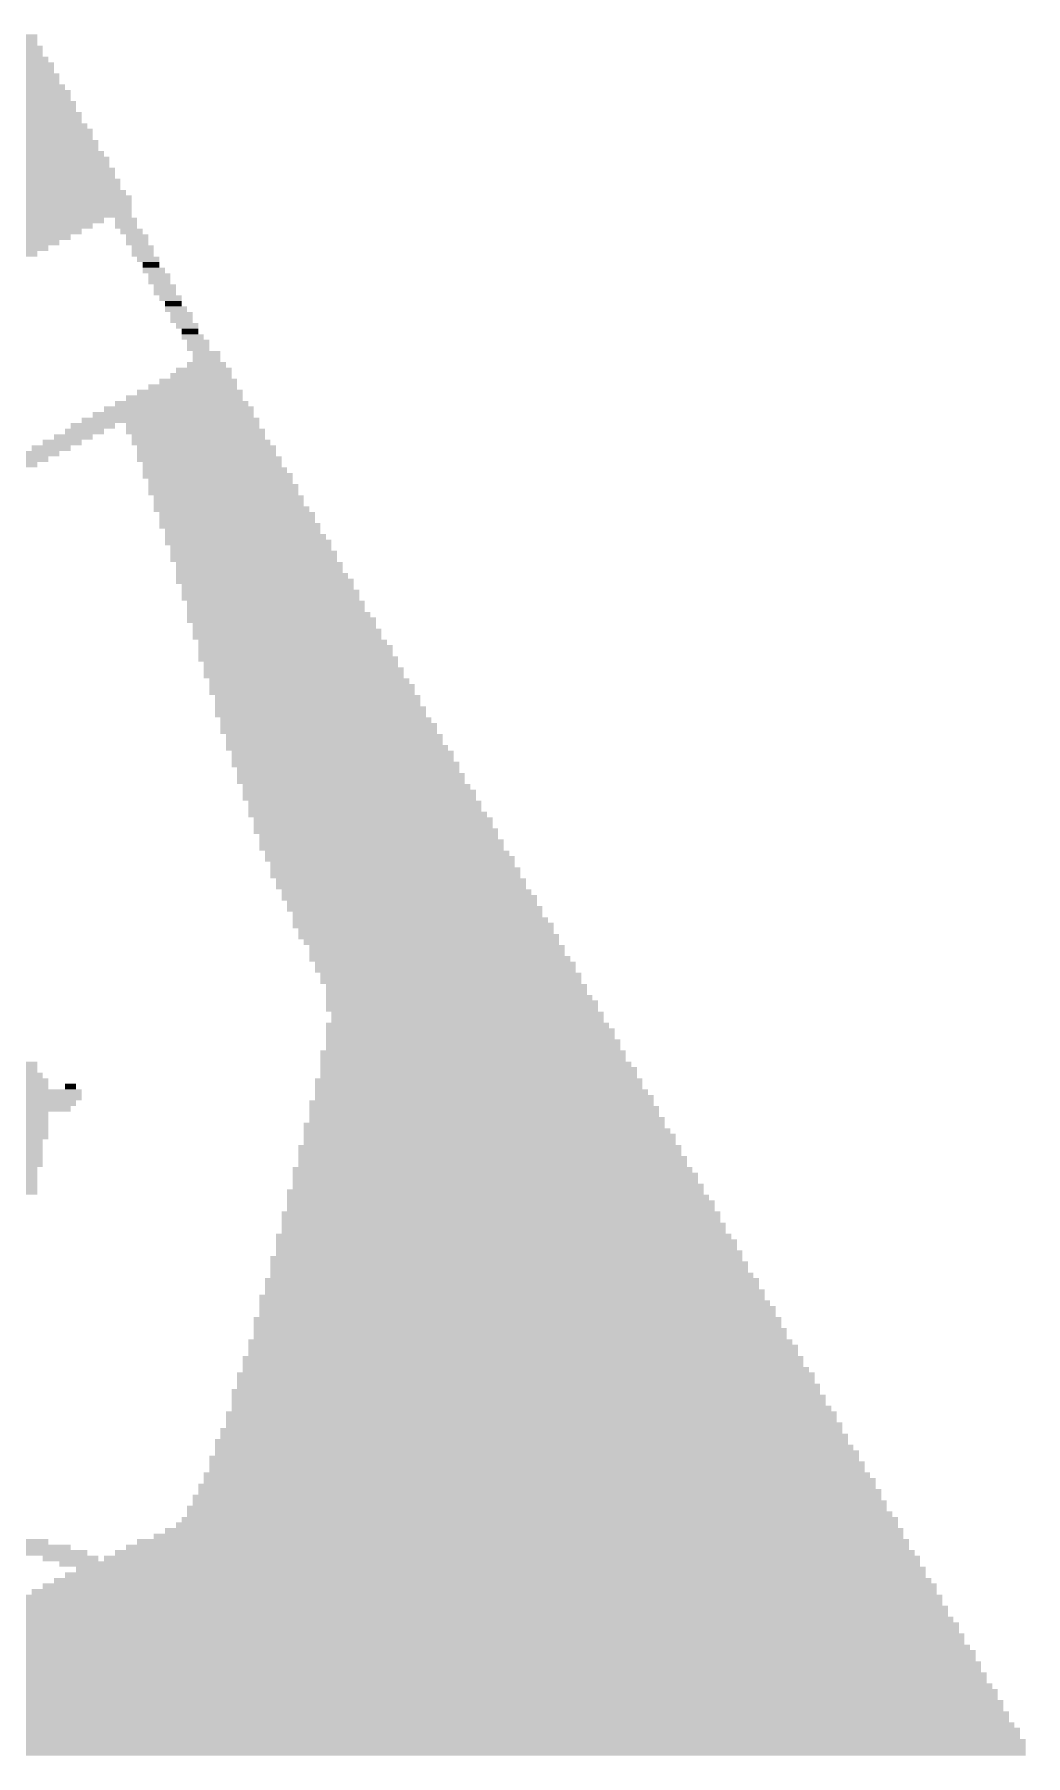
# Model space of a CAD drawing. Header units: inches. Extents: x 0.1 to 13.6, y 0 to 11.7.
# Drawn here: x 9.11 to 13.64, y 0.01 to 7.89 of the extents above; entities that cross this region are included whole.
import ezdxf

# ---------------------------------------------------------------- set-up
doc = ezdxf.new("R2010")
doc.units = ezdxf.units.IN
doc.header["$MEASUREMENT"] = 0

msp = doc.modelspace()

# ---------------------------------------------------------------- linework, layer by layer
for points in [[(9.1232, 7.8632), (6.1006, 7.8632), (9.1232, 7.8886), (6.1006, 7.8886)], [(9.1232, 7.8378), (6.126, 7.8378), (9.1232, 7.8632), (6.126, 7.8632)], [(9.1486, 7.8124), (6.1768, 7.8124), (9.1486, 7.8378), (6.1768, 7.8378)], [(9.1486, 7.787), (6.2276, 7.787), (9.1486, 7.8124), (6.2276, 7.8124)], [(9.174, 7.7616), (6.253, 7.7616), (9.174, 7.787), (6.253, 7.787)], [(9.1994, 7.7362), (6.3038, 7.7362), (9.1994, 7.7616), (6.3038, 7.7616)], [(9.1994, 7.7108), (6.3546, 7.7108), (9.1994, 7.7362), (6.3546, 7.7362)], [(9.2248, 7.6854), (6.38, 7.6854), (9.2248, 7.7108), (6.38, 7.7108)], [(9.2248, 7.66), (6.4308, 7.66), (9.2248, 7.6854), (6.4308, 7.6854)], [(9.2502, 7.6346), (6.4816, 7.6346), (9.2502, 7.66), (6.4816, 7.66)], [(9.2756, 7.6092), (6.507, 7.6092), (9.2756, 7.6346), (6.507, 7.6346)], [(9.2756, 7.5838), (6.5578, 7.5838), (9.2756, 7.6092), (6.5578, 7.6092)], [(9.301, 7.5584), (6.6086, 7.5584), (9.301, 7.5838), (6.6086, 7.5838)], [(9.301, 7.533), (6.6594, 7.533), (9.301, 7.5584), (6.6594, 7.5584)], [(9.3264, 7.5076), (6.6848, 7.5076), (9.3264, 7.533), (6.6848, 7.533)], [(9.3264, 7.4822), (6.7356, 7.4822), (9.3264, 7.5076), (6.7356, 7.5076)], [(9.3518, 7.4568), (6.7864, 7.4568), (9.3518, 7.4822), (6.7864, 7.4822)], [(9.3772, 7.4314), (6.8118, 7.4314), (9.3772, 7.4568), (6.8118, 7.4568)], [(9.3772, 7.406), (6.8626, 7.406), (9.3772, 7.4314), (6.8626, 7.4314)], [(9.4026, 7.3806), (6.9134, 7.3806), (9.4026, 7.406), (6.9134, 7.406)], [(9.4026, 7.3552), (6.9388, 7.3552), (9.4026, 7.3806), (6.9388, 7.3806)], [(9.428, 7.3298), (6.9896, 7.3298), (9.428, 7.3552), (6.9896, 7.3552)], [(9.4534, 7.3044), (7.0404, 7.3044), (9.4534, 7.3298), (7.0404, 7.3298)], [(9.4534, 7.279), (7.0912, 7.279), (9.4534, 7.3044), (7.0912, 7.3044)], [(9.4788, 7.2536), (7.1166, 7.2536), (9.4788, 7.279), (7.1166, 7.279)], [(9.4788, 7.2282), (7.1674, 7.2282), (9.4788, 7.2536), (7.1674, 7.2536)], [(9.5042, 7.2028), (7.2182, 7.2028), (9.5042, 7.2282), (7.2182, 7.2282)], [(9.5042, 7.1774), (7.2436, 7.1774), (9.5042, 7.2028), (7.2436, 7.2028)], [(9.5296, 7.152), (7.2944, 7.152), (9.5296, 7.1774), (7.2944, 7.1774)], [(9.555, 7.1266), (7.3452, 7.1266), (9.555, 7.152), (7.3452, 7.152)], [(9.555, 7.1012), (7.3706, 7.1012), (9.555, 7.1266), (7.3706, 7.1266)], [(9.555, 7.0758), (7.4214, 7.0758), (9.555, 7.1012), (7.4214, 7.1012)], [(9.555, 7.0504), (7.4722, 7.0504), (9.555, 7.0758), (7.4722, 7.0758)], [(9.428, 7.025), (7.523, 7.025), (9.428, 7.0504), (7.523, 7.0504)], [(9.3772, 6.9996), (7.5484, 6.9996), (9.3772, 7.025), (7.5484, 7.025)], [(9.5804, 7.025), (9.4788, 7.025), (9.5804, 7.0504), (9.4788, 7.0504)], [(9.5804, 6.9996), (9.4788, 6.9996), (9.5804, 7.025), (9.4788, 7.025)], [(9.3264, 6.9742), (7.5992, 6.9742), (9.3264, 6.9996), (7.5992, 6.9996)], [(9.2756, 6.9488), (7.65, 6.9488), (9.2756, 6.9742), (7.65, 6.9742)], [(9.2248, 6.9234), (7.7008, 6.9234), (9.2248, 6.9488), (7.7008, 6.9488)], [(9.6058, 6.9742), (9.5042, 6.9742), (9.6058, 6.9996), (9.5042, 6.9996)], [(9.6312, 6.9488), (9.5296, 6.9488), (9.6312, 6.9742), (9.5296, 6.9742)], [(9.6312, 6.9234), (9.5296, 6.9234), (9.6312, 6.9488), (9.5296, 6.9488)], [(9.174, 6.898), (7.7262, 6.898), (9.174, 6.9234), (7.7262, 6.9234)], [(9.1232, 6.8726), (7.777, 6.8726), (9.1232, 6.898), (7.777, 6.898)], [(9.6566, 6.898), (9.555, 6.898), (9.6566, 6.9234), (9.555, 6.9234)], [(9.6566, 6.8726), (9.555, 6.8726), (9.6566, 6.898), (9.555, 6.898)], [(9.682, 6.8472), (9.5804, 6.8472), (9.682, 6.8726), (9.5804, 6.8726)], [(9.682, 6.8218), (9.6058, 6.8218), (9.682, 6.8472), (9.6058, 6.8472)], [(9.7074, 6.7964), (9.6058, 6.7964), (9.7074, 6.8218), (9.6058, 6.8218)], [(9.7328, 6.771), (9.6312, 6.771), (9.7328, 6.7964), (9.6312, 6.7964)], [(9.7328, 6.7456), (9.6312, 6.7456), (9.7328, 6.771), (9.6312, 6.771)], [(9.7582, 6.7202), (9.6566, 6.7202), (9.7582, 6.7456), (9.6566, 6.7456)], [(9.7582, 6.6948), (9.6566, 6.6948), (9.7582, 6.7202), (9.6566, 6.7202)], [(9.7836, 6.6694), (9.682, 6.6694), (9.7836, 6.6948), (9.682, 6.6948)], [(9.7836, 6.644), (9.7074, 6.644), (9.7836, 6.6694), (9.7074, 6.6694)], [(9.809, 6.6186), (9.7074, 6.6186), (9.809, 6.644), (9.7074, 6.644)], [(9.8344, 6.5932), (9.7328, 6.5932), (9.8344, 6.6186), (9.7328, 6.6186)], [(9.8344, 6.5678), (9.7328, 6.5678), (9.8344, 6.5932), (9.7328, 6.5932)], [(9.8598, 6.5424), (9.7582, 6.5424), (9.8598, 6.5678), (9.7582, 6.5678)], [(9.8598, 6.517), (9.7836, 6.517), (9.8598, 6.5424), (9.7836, 6.5424)], [(9.8852, 6.4916), (9.7836, 6.4916), (9.8852, 6.517), (9.7836, 6.517)], [(9.9106, 6.4662), (9.809, 6.4662), (9.9106, 6.4916), (9.809, 6.4916)], [(9.9106, 6.4408), (9.809, 6.4408), (9.9106, 6.4662), (9.809, 6.4662)], [(9.9868, 6.3646), (9.809, 6.3646), (9.9868, 6.39), (9.809, 6.39)], [(9.9614, 6.4154), (9.8344, 6.4154), (9.9614, 6.4408), (9.8344, 6.4408)], [(9.9614, 6.39), (9.8344, 6.39), (9.9614, 6.4154), (9.8344, 6.4154)], [(10.0376, 6.2884), (9.682, 6.2884), (10.0376, 6.3138), (9.682, 6.3138)], [(10.0122, 6.3138), (9.7328, 6.3138), (10.0122, 6.3392), (9.7328, 6.3392)], [(10.0122, 6.3392), (9.7582, 6.3392), (10.0122, 6.3646), (9.7582, 6.3646)], [(10.063, 6.2122), (9.5296, 6.2122), (10.063, 6.2376), (9.5296, 6.2376)], [(10.063, 6.2376), (9.5804, 6.2376), (10.063, 6.263), (9.5804, 6.263)], [(10.0376, 6.263), (9.6312, 6.263), (10.0376, 6.2884), (9.6312, 6.2884)], [(10.1138, 6.136), (9.3772, 6.136), (10.1138, 6.1614), (9.3772, 6.1614)], [(10.1138, 6.1614), (9.428, 6.1614), (10.1138, 6.1868), (9.428, 6.1868)], [(10.0884, 6.1868), (9.4788, 6.1868), (10.0884, 6.2122), (9.4788, 6.2122)], [(9.428, 6.0598), (9.2502, 6.0598), (9.428, 6.0852), (9.2502, 6.0852)], [(9.4788, 6.0852), (9.2756, 6.0852), (9.4788, 6.1106), (9.2756, 6.1106)], [(10.1392, 6.1106), (9.3264, 6.1106), (10.1392, 6.136), (9.3264, 6.136)], [(10.1392, 6.0852), (9.5296, 6.0852), (10.1392, 6.1106), (9.5296, 6.1106)], [(10.1646, 6.0598), (9.5296, 6.0598), (10.1646, 6.0852), (9.5296, 6.0852)], [(9.2756, 5.9836), (9.0978, 5.9836), (9.2756, 6.009), (9.0978, 6.009)], [(9.3264, 6.009), (9.1486, 6.009), (9.3264, 6.0344), (9.1486, 6.0344)], [(9.3772, 6.0344), (9.1994, 6.0344), (9.3772, 6.0598), (9.1994, 6.0598)], [(10.1646, 6.0344), (9.555, 6.0344), (10.1646, 6.0598), (9.555, 6.0598)], [(10.19, 6.009), (9.555, 6.009), (10.19, 6.0344), (9.555, 6.0344)], [(10.2154, 5.9836), (9.5804, 5.9836), (10.2154, 6.009), (9.5804, 6.009)], [(9.1232, 5.9074), (8.9454, 5.9074), (9.1232, 5.9328), (8.9454, 5.9328)], [(9.174, 5.9328), (8.9962, 5.9328), (9.174, 5.9582), (8.9962, 5.9582)], [(9.2248, 5.9582), (9.047, 5.9582), (9.2248, 5.9836), (9.047, 5.9836)], [(10.2154, 5.9582), (9.5804, 5.9582), (10.2154, 5.9836), (9.5804, 5.9836)], [(10.2408, 5.9328), (9.5804, 5.9328), (10.2408, 5.9582), (9.5804, 5.9582)], [(10.2408, 5.9074), (9.6058, 5.9074), (10.2408, 5.9328), (9.6058, 5.9328)], [(10.2662, 5.882), (9.6058, 5.882), (10.2662, 5.9074), (9.6058, 5.9074)], [(10.2916, 5.8566), (9.6058, 5.8566), (10.2916, 5.882), (9.6058, 5.882)], [(10.2916, 5.8312), (9.6312, 5.8312), (10.2916, 5.8566), (9.6312, 5.8566)], [(10.317, 5.8058), (9.6312, 5.8058), (10.317, 5.8312), (9.6312, 5.8312)], [(10.317, 5.7804), (9.6312, 5.7804), (10.317, 5.8058), (9.6312, 5.8058)], [(10.3424, 5.755), (9.6566, 5.755), (10.3424, 5.7804), (9.6566, 5.7804)], [(10.3424, 5.7296), (9.6566, 5.7296), (10.3424, 5.755), (9.6566, 5.755)], [(10.3678, 5.7042), (9.6566, 5.7042), (10.3678, 5.7296), (9.6566, 5.7296)], [(10.3932, 5.6788), (9.682, 5.6788), (10.3932, 5.7042), (9.682, 5.7042)], [(10.3932, 5.6534), (9.682, 5.6534), (10.3932, 5.6788), (9.682, 5.6788)], [(10.4186, 5.628), (9.682, 5.628), (10.4186, 5.6534), (9.682, 5.6534)], [(10.4186, 5.6026), (9.7074, 5.6026), (10.4186, 5.628), (9.7074, 5.628)], [(10.444, 5.5772), (9.7074, 5.5772), (10.444, 5.6026), (9.7074, 5.6026)], [(10.4694, 5.5518), (9.7074, 5.5518), (10.4694, 5.5772), (9.7074, 5.5772)], [(10.4694, 5.5264), (9.7328, 5.5264), (10.4694, 5.5518), (9.7328, 5.5518)], [(10.4948, 5.501), (9.7328, 5.501), (10.4948, 5.5264), (9.7328, 5.5264)], [(10.4948, 5.4756), (9.7328, 5.4756), (10.4948, 5.501), (9.7328, 5.501)], [(10.5202, 5.4502), (9.7582, 5.4502), (10.5202, 5.4756), (9.7582, 5.4756)], [(10.5202, 5.4248), (9.7582, 5.4248), (10.5202, 5.4502), (9.7582, 5.4502)], [(10.5456, 5.3994), (9.7582, 5.3994), (10.5456, 5.4248), (9.7582, 5.4248)], [(10.571, 5.374), (9.7582, 5.374), (10.571, 5.3994), (9.7582, 5.3994)], [(10.571, 5.3486), (9.7836, 5.3486), (10.571, 5.374), (9.7836, 5.374)], [(10.5964, 5.3232), (9.7836, 5.3232), (10.5964, 5.3486), (9.7836, 5.3486)], [(10.5964, 5.2978), (9.7836, 5.2978), (10.5964, 5.3232), (9.7836, 5.3232)], [(10.6218, 5.2724), (9.809, 5.2724), (10.6218, 5.2978), (9.809, 5.2978)], [(10.6218, 5.247), (9.809, 5.247), (10.6218, 5.2724), (9.809, 5.2724)], [(10.6472, 5.2216), (9.809, 5.2216), (10.6472, 5.247), (9.809, 5.247)], [(10.6726, 5.1962), (9.809, 5.1962), (10.6726, 5.2216), (9.809, 5.2216)], [(10.6726, 5.1708), (9.8344, 5.1708), (10.6726, 5.1962), (9.8344, 5.1962)], [(10.698, 5.1454), (9.8344, 5.1454), (10.698, 5.1708), (9.8344, 5.1708)], [(10.698, 5.12), (9.8344, 5.12), (10.698, 5.1454), (9.8344, 5.1454)], [(10.7234, 5.0946), (9.8598, 5.0946), (10.7234, 5.12), (9.8598, 5.12)], [(10.7488, 5.0692), (9.8598, 5.0692), (10.7488, 5.0946), (9.8598, 5.0946)], [(10.7488, 5.0438), (9.8598, 5.0438), (10.7488, 5.0692), (9.8598, 5.0692)], [(10.7742, 5.0184), (9.8598, 5.0184), (10.7742, 5.0438), (9.8598, 5.0438)], [(10.7742, 4.993), (9.8852, 4.993), (10.7742, 5.0184), (9.8852, 5.0184)], [(10.7996, 4.9676), (9.8852, 4.9676), (10.7996, 4.993), (9.8852, 4.993)], [(10.7996, 4.9422), (9.8852, 4.9422), (10.7996, 4.9676), (9.8852, 4.9676)], [(10.825, 4.9168), (9.9106, 4.9168), (10.825, 4.9422), (9.9106, 4.9422)], [(10.8504, 4.8914), (9.9106, 4.8914), (10.8504, 4.9168), (9.9106, 4.9168)], [(10.8504, 4.866), (9.9106, 4.866), (10.8504, 4.8914), (9.9106, 4.8914)], [(10.8758, 4.8406), (9.936, 4.8406), (10.8758, 4.866), (9.936, 4.866)], [(10.8758, 4.8152), (9.936, 4.8152), (10.8758, 4.8406), (9.936, 4.8406)], [(10.9012, 4.7898), (9.936, 4.7898), (10.9012, 4.8152), (9.936, 4.8152)], [(10.9012, 4.7644), (9.936, 4.7644), (10.9012, 4.7898), (9.936, 4.7898)], [(10.9266, 4.739), (9.9614, 4.739), (10.9266, 4.7644), (9.9614, 4.7644)], [(10.952, 4.7136), (9.9614, 4.7136), (10.952, 4.739), (9.9614, 4.739)], [(10.952, 4.6882), (9.9614, 4.6882), (10.952, 4.7136), (9.9614, 4.7136)], [(10.9774, 4.6628), (9.9868, 4.6628), (10.9774, 4.6882), (9.9868, 4.6882)], [(10.9774, 4.6374), (9.9868, 4.6374), (10.9774, 4.6628), (9.9868, 4.6628)], [(11.0028, 4.612), (9.9868, 4.612), (11.0028, 4.6374), (9.9868, 4.6374)], [(11.0282, 4.5866), (10.0122, 4.5866), (11.0282, 4.612), (10.0122, 4.612)], [(11.0282, 4.5612), (10.0122, 4.5612), (11.0282, 4.5866), (10.0122, 4.5866)], [(11.0536, 4.5358), (10.0122, 4.5358), (11.0536, 4.5612), (10.0122, 4.5612)], [(11.0536, 4.5104), (10.0376, 4.5104), (11.0536, 4.5358), (10.0376, 4.5358)], [(11.079, 4.485), (10.0376, 4.485), (11.079, 4.5104), (10.0376, 4.5104)], [(11.079, 4.4596), (10.0376, 4.4596), (11.079, 4.485), (10.0376, 4.485)], [(11.1044, 4.4342), (10.063, 4.4342), (11.1044, 4.4596), (10.063, 4.4596)], [(11.1298, 4.4088), (10.063, 4.4088), (11.1298, 4.4342), (10.063, 4.4342)], [(11.1298, 4.3834), (10.063, 4.3834), (11.1298, 4.4088), (10.063, 4.4088)], [(11.1552, 4.358), (10.0884, 4.358), (11.1552, 4.3834), (10.0884, 4.3834)], [(11.1552, 4.3326), (10.0884, 4.3326), (11.1552, 4.358), (10.0884, 4.358)], [(11.1806, 4.3072), (10.0884, 4.3072), (11.1806, 4.3326), (10.0884, 4.3326)], [(11.206, 4.2818), (10.1138, 4.2818), (11.206, 4.3072), (10.1138, 4.3072)], [(11.206, 4.2564), (10.1138, 4.2564), (11.206, 4.2818), (10.1138, 4.2818)], [(11.2314, 4.231), (10.1138, 4.231), (11.2314, 4.2564), (10.1138, 4.2564)], [(11.2314, 4.2056), (10.1392, 4.2056), (11.2314, 4.231), (10.1392, 4.231)], [(11.2568, 4.1802), (10.1392, 4.1802), (11.2568, 4.2056), (10.1392, 4.2056)], [(11.2568, 4.1548), (10.1392, 4.1548), (11.2568, 4.1802), (10.1392, 4.1802)], [(11.2822, 4.1294), (10.1646, 4.1294), (11.2822, 4.1548), (10.1646, 4.1548)], [(11.3076, 4.104), (10.1646, 4.104), (11.3076, 4.1294), (10.1646, 4.1294)], [(11.3076, 4.0786), (10.19, 4.0786), (11.3076, 4.104), (10.19, 4.104)], [(11.333, 4.0532), (10.19, 4.0532), (11.333, 4.0786), (10.19, 4.0786)], [(11.333, 4.0278), (10.19, 4.0278), (11.333, 4.0532), (10.19, 4.0532)], [(11.3584, 4.0024), (10.2154, 4.0024), (11.3584, 4.0278), (10.2154, 4.0278)], [(11.3584, 3.977), (10.2154, 3.977), (11.3584, 4.0024), (10.2154, 4.0024)], [(11.3838, 3.9516), (10.2408, 3.9516), (11.3838, 3.977), (10.2408, 3.977)], [(11.4092, 3.9262), (10.2408, 3.9262), (11.4092, 3.9516), (10.2408, 3.9516)], [(11.4092, 3.9008), (10.2662, 3.9008), (11.4092, 3.9262), (10.2662, 3.9262)], [(11.4346, 3.8754), (10.2662, 3.8754), (11.4346, 3.9008), (10.2662, 3.9008)], [(11.4346, 3.85), (10.2916, 3.85), (11.4346, 3.8754), (10.2916, 3.8754)], [(11.46, 3.8246), (10.2916, 3.8246), (11.46, 3.85), (10.2916, 3.85)], [(11.4854, 3.7992), (10.2916, 3.7992), (11.4854, 3.8246), (10.2916, 3.8246)], [(11.4854, 3.7738), (10.317, 3.7738), (11.4854, 3.7992), (10.317, 3.7992)], [(11.5108, 3.7484), (10.317, 3.7484), (11.5108, 3.7738), (10.317, 3.7738)], [(11.5108, 3.723), (10.3424, 3.723), (11.5108, 3.7484), (10.3424, 3.7484)], [(11.5362, 3.6976), (10.3678, 3.6976), (11.5362, 3.723), (10.3678, 3.723)], [(11.5362, 3.6722), (10.3678, 3.6722), (11.5362, 3.6976), (10.3678, 3.6976)], [(11.5616, 3.6468), (10.3678, 3.6468), (11.5616, 3.6722), (10.3678, 3.6722)], [(11.587, 3.6214), (10.3932, 3.6214), (11.587, 3.6468), (10.3932, 3.6468)], [(11.587, 3.596), (10.3932, 3.596), (11.587, 3.6214), (10.3932, 3.6214)], [(11.6124, 3.5706), (10.4186, 3.5706), (11.6124, 3.596), (10.4186, 3.596)], [(11.6124, 3.5452), (10.4186, 3.5452), (11.6124, 3.5706), (10.4186, 3.5706)], [(11.6378, 3.5198), (10.444, 3.5198), (11.6378, 3.5452), (10.444, 3.5452)], [(11.6378, 3.4944), (10.444, 3.4944), (11.6378, 3.5198), (10.444, 3.5198)], [(11.6632, 3.469), (10.444, 3.469), (11.6632, 3.4944), (10.444, 3.4944)], [(11.6886, 3.4436), (10.444, 3.4436), (11.6886, 3.469), (10.444, 3.469)], [(11.6886, 3.4182), (10.444, 3.4182), (11.6886, 3.4436), (10.444, 3.4436)], [(11.714, 3.3928), (10.4694, 3.3928), (11.714, 3.4182), (10.4694, 3.4182)], [(11.714, 3.3674), (10.4694, 3.3674), (11.714, 3.3928), (10.4694, 3.3928)], [(11.7394, 3.342), (10.444, 3.342), (11.7394, 3.3674), (10.444, 3.3674)], [(11.7648, 3.3166), (10.444, 3.3166), (11.7648, 3.342), (10.444, 3.342)], [(11.7648, 3.2912), (10.444, 3.2912), (11.7648, 3.3166), (10.444, 3.3166)], [(11.8156, 3.215), (10.4186, 3.215), (11.8156, 3.2404), (10.4186, 3.2404)], [(11.7902, 3.2658), (10.444, 3.2658), (11.7902, 3.2912), (10.444, 3.2912)], [(11.7902, 3.2404), (10.444, 3.2404), (11.7902, 3.2658), (10.444, 3.2658)], [(9.1232, 3.1642), (8.6914, 3.1642), (9.1232, 3.1896), (8.6914, 3.1896)], [(9.1232, 3.1388), (8.7168, 3.1388), (9.1232, 3.1642), (8.7168, 3.1642)], [(11.8156, 3.1896), (10.4186, 3.1896), (11.8156, 3.215), (10.4186, 3.215)], [(11.841, 3.1642), (10.4186, 3.1642), (11.841, 3.1896), (10.4186, 3.1896)], [(11.8664, 3.1388), (10.4186, 3.1388), (11.8664, 3.1642), (10.4186, 3.1642)], [(9.1486, 3.1134), (8.7422, 3.1134), (9.1486, 3.1388), (8.7422, 3.1388)], [(9.174, 3.088), (8.7422, 3.088), (9.174, 3.1134), (8.7422, 3.1134)], [(9.174, 3.0626), (8.7676, 3.0626), (9.174, 3.088), (8.7676, 3.088)], [(9.301, 3.0626), (9.2502, 3.0626), (9.301, 3.088), (9.2502, 3.088)], [(11.8918, 3.088), (10.3932, 3.088), (11.8918, 3.1134), (10.3932, 3.1134)], [(11.8918, 3.0626), (10.3932, 3.0626), (11.8918, 3.088), (10.3932, 3.088)], [(11.8664, 3.1134), (10.4186, 3.1134), (11.8664, 3.1388), (10.4186, 3.1388)], [(9.3264, 3.0372), (8.7676, 3.0372), (9.3264, 3.0626), (8.7676, 3.0626)], [(9.3264, 3.0118), (8.7676, 3.0118), (9.3264, 3.0372), (8.7676, 3.0372)], [(9.301, 2.9864), (8.7676, 2.9864), (9.301, 3.0118), (8.7676, 3.0118)], [(11.9426, 2.9864), (10.3678, 2.9864), (11.9426, 3.0118), (10.3678, 3.0118)], [(11.9172, 3.0372), (10.3932, 3.0372), (11.9172, 3.0626), (10.3932, 3.0626)], [(11.9426, 3.0118), (10.3932, 3.0118), (11.9426, 3.0372), (10.3932, 3.0372)], [(9.174, 2.9356), (8.7422, 2.9356), (9.174, 2.961), (8.7422, 2.961)], [(9.174, 2.9102), (8.7422, 2.9102), (9.174, 2.9356), (8.7422, 2.9356)], [(9.2756, 2.961), (8.7676, 2.961), (9.2756, 2.9864), (8.7676, 2.9864)], [(11.968, 2.961), (10.3678, 2.961), (11.968, 2.9864), (10.3678, 2.9864)], [(11.968, 2.9356), (10.3678, 2.9356), (11.968, 2.961), (10.3678, 2.961)], [(11.9934, 2.9102), (10.3678, 2.9102), (11.9934, 2.9356), (10.3678, 2.9356)], [(9.174, 2.834), (8.7168, 2.834), (9.174, 2.8594), (8.7168, 2.8594)], [(9.174, 2.8848), (8.7422, 2.8848), (9.174, 2.9102), (8.7422, 2.9102)], [(9.174, 2.8594), (8.7422, 2.8594), (9.174, 2.8848), (8.7422, 2.8848)], [(11.9934, 2.8848), (10.3424, 2.8848), (11.9934, 2.9102), (10.3424, 2.9102)], [(12.0188, 2.8594), (10.3424, 2.8594), (12.0188, 2.8848), (10.3424, 2.8848)], [(12.0442, 2.834), (10.3424, 2.834), (12.0442, 2.8594), (10.3424, 2.8594)], [(9.1486, 2.7324), (8.6914, 2.7324), (9.1486, 2.7578), (8.6914, 2.7578)], [(9.1486, 2.8086), (8.7168, 2.8086), (9.1486, 2.834), (8.7168, 2.834)], [(9.1486, 2.7832), (8.7168, 2.7832), (9.1486, 2.8086), (8.7168, 2.8086)], [(9.1486, 2.7578), (8.7168, 2.7578), (9.1486, 2.7832), (8.7168, 2.7832)], [(12.0696, 2.7832), (10.317, 2.7832), (12.0696, 2.8086), (10.317, 2.8086)], [(12.0696, 2.7578), (10.317, 2.7578), (12.0696, 2.7832), (10.317, 2.7832)], [(12.095, 2.7324), (10.317, 2.7324), (12.095, 2.7578), (10.317, 2.7578)], [(12.0442, 2.8086), (10.3424, 2.8086), (12.0442, 2.834), (10.3424, 2.834)], [(9.1486, 2.707), (8.6914, 2.707), (9.1486, 2.7324), (8.6914, 2.7324)], [(9.1232, 2.6816), (8.6914, 2.6816), (9.1232, 2.707), (8.6914, 2.707)], [(9.1232, 2.6562), (8.6914, 2.6562), (9.1232, 2.6816), (8.6914, 2.6816)], [(12.1204, 2.6816), (10.2916, 2.6816), (12.1204, 2.707), (10.2916, 2.707)], [(12.1458, 2.6562), (10.2916, 2.6562), (12.1458, 2.6816), (10.2916, 2.6816)], [(12.095, 2.707), (10.317, 2.707), (12.095, 2.7324), (10.317, 2.7324)], [(9.1232, 2.6308), (8.666, 2.6308), (9.1232, 2.6562), (8.666, 2.6562)], [(9.1232, 2.6054), (8.666, 2.6054), (9.1232, 2.6308), (8.666, 2.6308)], [(9.1232, 2.58), (8.666, 2.58), (9.1232, 2.6054), (8.666, 2.6054)], [(12.1712, 2.58), (10.2662, 2.58), (12.1712, 2.6054), (10.2662, 2.6054)], [(12.1458, 2.6308), (10.2916, 2.6308), (12.1458, 2.6562), (10.2916, 2.6562)], [(12.1712, 2.6054), (10.2916, 2.6054), (12.1712, 2.6308), (10.2916, 2.6308)], [(12.1966, 2.5546), (10.2662, 2.5546), (12.1966, 2.58), (10.2662, 2.58)], [(12.222, 2.5292), (10.2662, 2.5292), (12.222, 2.5546), (10.2662, 2.5546)], [(12.222, 2.5038), (10.2662, 2.5038), (12.222, 2.5292), (10.2662, 2.5292)], [(12.2474, 2.4784), (10.2408, 2.4784), (12.2474, 2.5038), (10.2408, 2.5038)], [(12.2474, 2.453), (10.2408, 2.453), (12.2474, 2.4784), (10.2408, 2.4784)], [(12.2728, 2.4276), (10.2408, 2.4276), (12.2728, 2.453), (10.2408, 2.453)], [(12.2982, 2.3768), (10.2154, 2.3768), (12.2982, 2.4022), (10.2154, 2.4022)], [(12.3236, 2.3514), (10.2154, 2.3514), (12.3236, 2.3768), (10.2154, 2.3768)], [(12.2728, 2.4022), (10.2408, 2.4022), (12.2728, 2.4276), (10.2408, 2.4276)], [(12.349, 2.2752), (10.19, 2.2752), (12.349, 2.3006), (10.19, 2.3006)], [(12.3236, 2.326), (10.2154, 2.326), (12.3236, 2.3514), (10.2154, 2.3514)], [(12.349, 2.3006), (10.2154, 2.3006), (12.349, 2.326), (10.2154, 2.326)], [(12.3744, 2.2498), (10.19, 2.2498), (12.3744, 2.2752), (10.19, 2.2752)], [(12.3744, 2.2244), (10.19, 2.2244), (12.3744, 2.2498), (10.19, 2.2498)], [(12.3998, 2.199), (10.19, 2.199), (12.3998, 2.2244), (10.19, 2.2244)], [(12.4252, 2.1736), (10.1646, 2.1736), (12.4252, 2.199), (10.1646, 2.199)], [(12.4252, 2.1482), (10.1646, 2.1482), (12.4252, 2.1736), (10.1646, 2.1736)], [(12.4506, 2.1228), (10.1646, 2.1228), (12.4506, 2.1482), (10.1646, 2.1482)], [(12.4506, 2.0974), (10.1392, 2.0974), (12.4506, 2.1228), (10.1392, 2.1228)], [(12.476, 2.072), (10.1392, 2.072), (12.476, 2.0974), (10.1392, 2.0974)], [(12.5014, 2.0466), (10.1392, 2.0466), (12.5014, 2.072), (10.1392, 2.072)], [(12.5268, 1.9958), (10.1138, 1.9958), (12.5268, 2.0212), (10.1138, 2.0212)], [(12.5268, 1.9704), (10.1138, 1.9704), (12.5268, 1.9958), (10.1138, 1.9958)], [(12.5522, 1.945), (10.1138, 1.945), (12.5522, 1.9704), (10.1138, 1.9704)], [(12.5014, 2.0212), (10.1392, 2.0212), (12.5014, 2.0466), (10.1392, 2.0466)], [(12.5776, 1.8942), (10.0884, 1.8942), (12.5776, 1.9196), (10.0884, 1.9196)], [(12.603, 1.8688), (10.0884, 1.8688), (12.603, 1.8942), (10.0884, 1.8942)], [(12.5522, 1.9196), (10.1138, 1.9196), (12.5522, 1.945), (10.1138, 1.945)], [(12.6284, 1.818), (10.063, 1.818), (12.6284, 1.8434), (10.063, 1.8434)], [(12.6284, 1.7926), (10.063, 1.7926), (12.6284, 1.818), (10.063, 1.818)], [(12.603, 1.8434), (10.0884, 1.8434), (12.603, 1.8688), (10.0884, 1.8688)], [(12.6792, 1.7418), (10.0376, 1.7418), (12.6792, 1.7672), (10.0376, 1.7672)], [(12.6792, 1.7164), (10.0376, 1.7164), (12.6792, 1.7418), (10.0376, 1.7418)], [(12.6538, 1.7672), (10.063, 1.7672), (12.6538, 1.7926), (10.063, 1.7926)], [(12.7046, 1.6656), (10.0122, 1.6656), (12.7046, 1.691), (10.0122, 1.691)], [(12.73, 1.6402), (10.0122, 1.6402), (12.73, 1.6656), (10.0122, 1.6656)], [(12.7046, 1.691), (10.0376, 1.691), (12.7046, 1.7164), (10.0376, 1.7164)], [(12.7808, 1.564), (9.9868, 1.564), (12.7808, 1.5894), (9.9868, 1.5894)], [(12.73, 1.6148), (10.0122, 1.6148), (12.73, 1.6402), (10.0122, 1.6402)], [(12.7554, 1.5894), (10.0122, 1.5894), (12.7554, 1.6148), (10.0122, 1.6148)], [(12.8062, 1.4878), (9.9614, 1.4878), (12.8062, 1.5132), (9.9614, 1.5132)], [(12.7808, 1.5386), (9.9868, 1.5386), (12.7808, 1.564), (9.9868, 1.564)], [(12.8062, 1.5132), (9.9868, 1.5132), (12.8062, 1.5386), (9.9868, 1.5386)], [(12.8316, 1.437), (9.936, 1.437), (12.8316, 1.4624), (9.936, 1.4624)], [(12.857, 1.4116), (9.936, 1.4116), (12.857, 1.437), (9.936, 1.437)], [(12.8316, 1.4624), (9.9614, 1.4624), (12.8316, 1.4878), (9.9614, 1.4878)], [(12.8824, 1.3608), (9.9106, 1.3608), (12.8824, 1.3862), (9.9106, 1.3862)], [(12.9078, 1.3354), (9.9106, 1.3354), (12.9078, 1.3608), (9.9106, 1.3608)], [(12.8824, 1.3862), (9.936, 1.3862), (12.8824, 1.4116), (9.936, 1.4116)], [(12.9332, 1.2846), (9.8852, 1.2846), (12.9332, 1.31), (9.8852, 1.31)], [(12.9586, 1.2592), (9.8852, 1.2592), (12.9586, 1.2846), (9.8852, 1.2846)], [(12.9078, 1.31), (9.9106, 1.31), (12.9078, 1.3354), (9.9106, 1.3354)], [(12.984, 1.183), (9.8344, 1.183), (12.984, 1.2084), (9.8344, 1.2084)], [(13.0094, 1.1576), (9.8344, 1.1576), (13.0094, 1.183), (9.8344, 1.183)], [(12.9586, 1.2338), (9.8598, 1.2338), (12.9586, 1.2592), (9.8598, 1.2592)], [(12.984, 1.2084), (9.8598, 1.2084), (12.984, 1.2338), (9.8598, 1.2338)], [(13.0602, 1.0814), (9.7836, 1.0814), (13.0602, 1.1068), (9.7836, 1.1068)], [(13.0094, 1.1322), (9.809, 1.1322), (13.0094, 1.1576), (9.809, 1.1576)], [(13.0348, 1.1068), (9.809, 1.1068), (13.0348, 1.1322), (9.809, 1.1322)], [(13.0856, 1.0052), (9.6566, 1.0052), (13.0856, 1.0306), (9.6566, 1.0306)], [(13.0856, 1.0306), (9.7074, 1.0306), (13.0856, 1.056), (9.7074, 1.056)], [(13.0602, 1.056), (9.7582, 1.056), (13.0602, 1.0814), (9.7582, 1.0814)], [(9.2756, 0.9544), (8.8438, 0.9544), (9.2756, 0.9798), (8.8438, 0.9798)], [(9.174, 0.9798), (8.8692, 0.9798), (9.174, 1.0052), (8.8692, 1.0052)], [(9.3518, 0.929), (9.047, 0.929), (9.3518, 0.9544), (9.047, 0.9544)], [(13.1364, 0.929), (9.4788, 0.929), (13.1364, 0.9544), (9.4788, 0.9544)], [(13.111, 0.9544), (9.5296, 0.9544), (13.111, 0.9798), (9.5296, 0.9798)], [(13.111, 0.9798), (9.5804, 0.9798), (13.111, 1.0052), (9.5804, 1.0052)], [(9.4026, 0.9036), (9.1486, 0.9036), (9.4026, 0.929), (9.1486, 0.929)], [(13.1618, 0.8782), (9.2248, 0.8782), (13.1618, 0.9036), (9.2248, 0.9036)], [(13.1872, 0.8528), (9.301, 0.8528), (13.1872, 0.8782), (9.301, 0.8782)], [(13.1618, 0.9036), (9.428, 0.9036), (13.1618, 0.929), (9.428, 0.929)], [(13.238, 0.7766), (9.1486, 0.7766), (13.238, 0.802), (9.1486, 0.802)], [(13.2126, 0.802), (9.1994, 0.802), (13.2126, 0.8274), (9.1994, 0.8274)], [(13.1872, 0.8274), (9.2502, 0.8274), (13.1872, 0.8528), (9.2502, 0.8528)], [(13.2634, 0.7004), (8.9962, 0.7004), (13.2634, 0.7258), (8.9962, 0.7258)], [(13.2634, 0.7258), (9.047, 0.7258), (13.2634, 0.7512), (9.047, 0.7512)], [(13.238, 0.7512), (9.0978, 0.7512), (13.238, 0.7766), (9.0978, 0.7766)], [(13.3142, 0.6242), (8.8184, 0.6242), (13.3142, 0.6496), (8.8184, 0.6496)], [(13.2888, 0.6496), (8.8692, 0.6496), (13.2888, 0.675), (8.8692, 0.675)], [(13.2888, 0.675), (8.92, 0.675), (13.2888, 0.7004), (8.92, 0.7004)], [(13.365, 0.548), (8.666, 0.548), (13.365, 0.5734), (8.666, 0.5734)], [(13.3396, 0.5734), (8.7168, 0.5734), (13.3396, 0.5988), (8.7168, 0.5988)], [(13.3396, 0.5988), (8.7676, 0.5988), (13.3396, 0.6242), (8.7676, 0.6242)], [(13.4158, 0.4718), (0.3348, 0.4718), (13.4158, 0.4972), (0.3348, 0.4972)], [(13.3904, 0.4972), (0.3602, 0.4972), (13.3904, 0.5226), (0.3602, 0.5226)], [(13.365, 0.5226), (8.6152, 0.5226), (13.365, 0.548), (8.6152, 0.548)], [(13.4412, 0.3956), (0.284, 0.3956), (13.4412, 0.421), (0.284, 0.421)], [(13.4666, 0.3702), (0.284, 0.3702), (13.4666, 0.3956), (0.284, 0.3956)], [(13.4158, 0.4464), (0.3094, 0.4464), (13.4158, 0.4718), (0.3094, 0.4718)], [(13.4412, 0.421), (0.3094, 0.421), (13.4412, 0.4464), (0.3094, 0.4464)], [(13.5174, 0.294), (0.2332, 0.294), (13.5174, 0.3194), (0.2332, 0.3194)], [(13.4666, 0.3448), (0.2586, 0.3448), (13.4666, 0.3702), (0.2586, 0.3702)], [(13.492, 0.3194), (0.2586, 0.3194), (13.492, 0.3448), (0.2586, 0.3448)], [(13.5428, 0.2178), (0.1824, 0.2178), (13.5428, 0.2432), (0.1824, 0.2432)], [(13.5174, 0.2686), (0.2078, 0.2686), (13.5174, 0.294), (0.2078, 0.294)], [(13.5428, 0.2432), (0.2078, 0.2432), (13.5428, 0.2686), (0.2078, 0.2686)], [(13.5682, 0.167), (0.157, 0.167), (13.5682, 0.1924), (0.157, 0.1924)], [(13.5936, 0.1416), (0.157, 0.1416), (13.5936, 0.167), (0.157, 0.167)], [(13.5682, 0.1924), (0.1824, 0.1924), (13.5682, 0.2178), (0.1824, 0.2178)], [(13.619, 0.0908), (0.1062, 0.0908), (13.619, 0.1162), (0.1062, 0.1162)], [(13.6444, 0.0654), (0.1062, 0.0654), (13.6444, 0.0908), (0.1062, 0.0908)], [(13.619, 0.1162), (0.1316, 0.1162), (13.619, 0.1416), (0.1316, 0.1416)], [(13.6444, 0.04), (0.0808, 0.04), (13.6444, 0.0654), (0.0808, 0.0654)], [(13.6444, 0.0146), (0.0808, 0.0146), (13.6444, 0.04), (0.0808, 0.04)]]:
    msp.add_solid(points)

doc.saveas('drawing.dxf')
